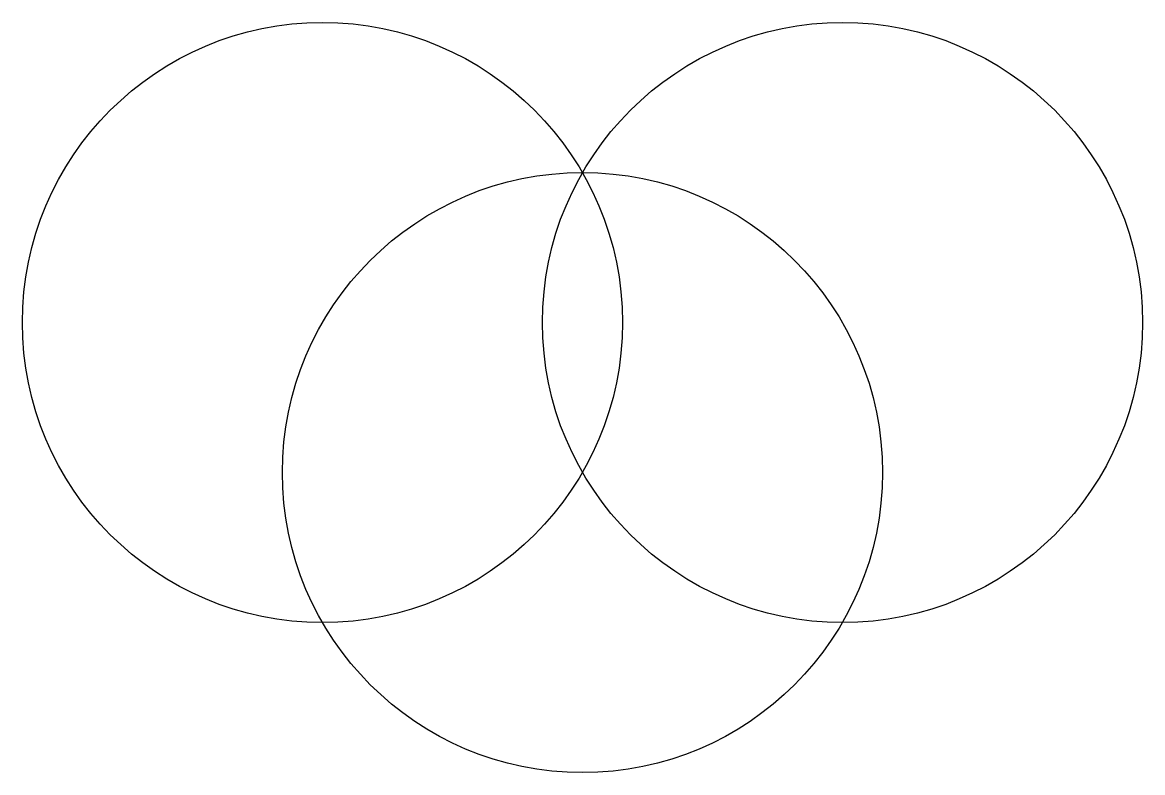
# Model space of a CAD drawing. Header units: millimetres. Extents: x 46 to 158, y 33 to 108.
import ezdxf

# ---------------------------------------------------------------- set-up
doc = ezdxf.new("R2010")
doc.units = ezdxf.units.MM
doc.header["$MEASUREMENT"] = 0

msp = doc.modelspace()

# ---------------------------------------------------------------- linework, layer by layer
for centre in [(76, 77.74), (128, 77.74), (102, 62.74)]:
    msp.add_circle(centre, 30)

doc.saveas('drawing.dxf')
